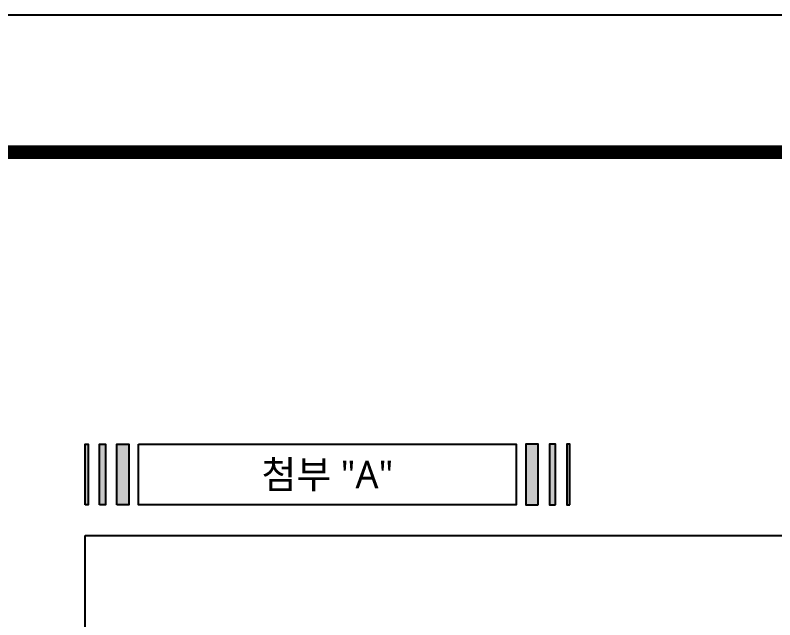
# Model space of a CAD drawing. Header units: millimetres. Extents: x 10297564 to 11610295, y -9287743 to -8409454.
# Drawn here: x 10659118 to 10681277, y -9186586 to -9168943 of the extents above; entities that cross this region are included whole.
import ezdxf
from ezdxf.enums import TextEntityAlignment as Align

# ---------------------------------------------------------------- set-up
doc = ezdxf.new("R2010")
doc.units = ezdxf.units.MM
doc.header["$LTSCALE"] = 100
for name, color, linetype in [('BOX', 7, 'Continuous'), ('BOX_Def', 8, 'Continuous'), ('text', 7, 'Continuous'), ('TEXTLINE', 1, 'Continuous'), ('대지', 8, 'Continuous')]:
    doc.layers.add(name, color=color, linetype=linetype)
doc.layers.add('TITLE', color=7, linetype='Continuous', lineweight=0)
doc.styles.add('MG', font='malgun.ttf')

# ---------------------------------------------------------------- blocks, each defined once
blk = doc.blocks.new('A$C78AD5415')
at = {"layer": 'BOX', "const_width": 2}
blk.add_lwpolyline([(40, 20), (40, 574), (811, 574), (811, 20)], close=True, dxfattribs=at)
at = {"layer": 'BOX_Def'}
blk.add_lwpolyline([(0, 0), (841, 0), (841, 594), (0, 594)], close=True, dxfattribs=at)

msp = doc.modelspace()

# ---------------------------------------------------------------- hatches: boundary and pattern name
at = {"linetype": 'Continuous'}
h = msp.add_hatch(color=34, dxfattribs=at)
h.set_gradient(color1=(153, 76, 0), one_color=1, tint=1)
h.paths.add_polyline_path([(10661157.3, -9183235.1), (10661157.3, -9181457.1), (10661246.2, -9181457.1), (10661246.2, -9183235.1)])
h = msp.add_hatch(color=34, dxfattribs=at)
h.set_gradient(color1=(153, 76, 0), one_color=1, tint=1)
h.paths.add_polyline_path([(10661574.6, -9183235.1), (10661574.6, -9181457.1), (10661752.4, -9181457.1), (10661752.4, -9183235.1)])
h = msp.add_hatch(color=34, dxfattribs=at)
h.set_gradient(color1=(153, 76, 0), one_color=1, tint=1)
h.paths.add_polyline_path([(10662080.9, -9183235.1), (10662080.9, -9181457.1), (10662436.5, -9181457.1), (10662436.5, -9183235.1)])
h = msp.add_hatch(color=34, dxfattribs=at)
h.set_gradient(color1=(153, 76, 0), one_color=1, tint=1)
h.paths.add_polyline_path([(10674371.1, -9183235.1), (10674371.1, -9181457.1), (10674015.5, -9181457.1), (10674015.5, -9183235.1)])
h = msp.add_hatch(color=34, dxfattribs=at)
h.set_gradient(color1=(153, 76, 0), one_color=1, tint=1)
h.paths.add_polyline_path([(10674877.4, -9183235.1), (10674877.4, -9181457.1), (10674699.6, -9181457.1), (10674699.6, -9183235.1)])
h = msp.add_hatch(color=34, dxfattribs=at)
h.set_gradient(color1=(153, 76, 0), one_color=1, tint=1)
h.paths.add_polyline_path([(10675294.7, -9183235.1), (10675294.7, -9181457.1), (10675205.8, -9181457.1), (10675205.8, -9183235.1)])

# ---------------------------------------------------------------- linework, layer by layer
at = {"color": 253, "linetype": 'Continuous'}
for points in [[(10661157.3, -9183235.1), (10661157.3, -9181457.1), (10661246.2, -9181457.1), (10661246.2, -9183235.1)], [(10661574.6, -9183235.1), (10661574.6, -9181457.1), (10661752.4, -9181457.1), (10661752.4, -9183235.1)], [(10662080.9, -9183235.1), (10662080.9, -9181457.1), (10662436.5, -9181457.1), (10662436.5, -9183235.1)], [(10674371.1, -9183235.1), (10674371.1, -9181457.1), (10674015.5, -9181457.1), (10674015.5, -9183235.1)], [(10674877.4, -9183235.1), (10674877.4, -9181457.1), (10674699.6, -9181457.1), (10674699.6, -9183235.1)], [(10675294.7, -9183235.1), (10675294.7, -9181457.1), (10675205.8, -9181457.1), (10675205.8, -9183235.1)]]:
    msp.add_lwpolyline(points, close=True, dxfattribs=at)
at = {"layer": '대지', "color": 252, "linetype": 'Continuous'}
msp.add_solid([(10666469.5, -9182416), (10666469.8, -9182416), (10666469.5, -9182416.1)], dxfattribs=at)

# ---------------------------------------------------------------- wipeouts: each hides what was drawn before it
at = {"linetype": 'ByBlock'}
msp.add_wipeout([(10661157.3, -9184124), (10708842.1, -9184124), (10708842.1, -9214922.7), (10661157.3, -9214922.7)], dxfattribs=at).dxf.layer = 'TEXTLINE'

# ---------------------------------------------------------------- next in the draw order: linework, layer by layer
at = {"layer": 'TEXTLINE'}
msp.add_lwpolyline([(10661157.3, -9184124), (10708842.1, -9184124), (10708842.1, -9214922.7), (10661157.3, -9214922.7)], close=True, dxfattribs=at)

# ---------------------------------------------------------------- next in the draw order: wipeouts: each hides what was drawn before it
at = {"linetype": 'ByBlock'}
msp.add_wipeout([(10662716.9, -9181457.1), (10673735.1, -9181457.1), (10673735.1, -9183235.1), (10662716.9, -9183235.1)], dxfattribs=at).dxf.layer = 'TEXTLINE'

# ---------------------------------------------------------------- next in the draw order: linework, layer by layer
at = {"layer": 'TEXTLINE'}
msp.add_lwpolyline([(10662716.9, -9181457.1), (10673735.1, -9181457.1), (10673735.1, -9183235.1), (10662716.9, -9183235.1)], close=True, dxfattribs=at)

# ---------------------------------------------------------------- next in the draw order: block references
at = {"layer": 'TITLE', "color": 4, "xscale": 200, "yscale": 200, "zscale": 200}
msp.add_blockref('A$C78AD5415', (10549864, -9287743.3), dxfattribs=at)

# ---------------------------------------------------------------- next in the draw order: texts
at = {"layer": 'text', "style": 'MG'}
msp.add_text('첨부 "A"', height=810.49, dxfattribs=at).set_placement((10668226, -9182346.1), align=Align.MIDDLE_CENTER)

doc.saveas('drawing.dxf')
